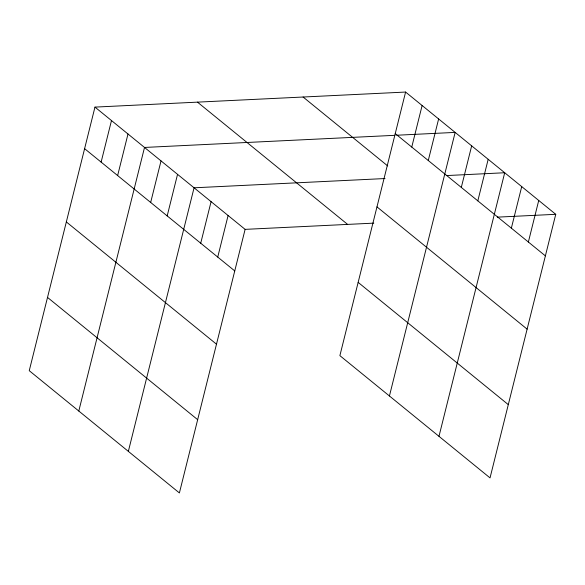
<?xml version="1.0" encoding="UTF-8"?>
<svg xmlns="http://www.w3.org/2000/svg" width="585" height="585" viewBox="0 0 585 585"><rect width="100%" height="100%" fill="white"/><g stroke="black" fill="none" stroke-linecap="round" stroke-linejoin="round"><path stroke-width="0.88" d="M94.967 107.106L29.25 370.685L179.398 492.943L245.115 229.364L94.967 107.106L405.602 92.057L555.75 214.315L490.033 477.894L339.885 355.636L405.602 92.057M101.125 162.111L111.486 120.554M117.636 175.566L127.998 134.002M78.799 411.028L144.517 147.449L394.904 135.318M150.667 202.461L161.029 160.897M167.186 215.909L177.547 174.345M128.349 451.371L194.066 187.8L385.04 178.542M200.721 243.214L211.083 201.649M217.737 257.071L228.099 215.507M411.76 147.069L422.121 105.505M428.271 160.517L438.633 118.952M389.434 395.979L455.152 132.4L396.703 135.237M461.309 187.412L471.671 145.848M477.821 200.86L488.183 159.303M438.984 436.33L504.701 172.75L446.253 175.58M511.356 228.165L521.718 186.608M528.372 242.022L538.734 200.458M245.115 229.364L373.8 223.134M497.301 217.145L555.75 214.315M395.241 133.614L545.388 255.879M303.096 97.022L387.738 165.95M376.974 206.885L527.122 329.143M197.474 102.141L347.622 224.399M358.152 282.372L508.299 404.63M84.606 148.663L234.753 270.928M66.339 221.934L216.487 344.192M47.517 297.414L197.664 419.679"/></g></svg>
